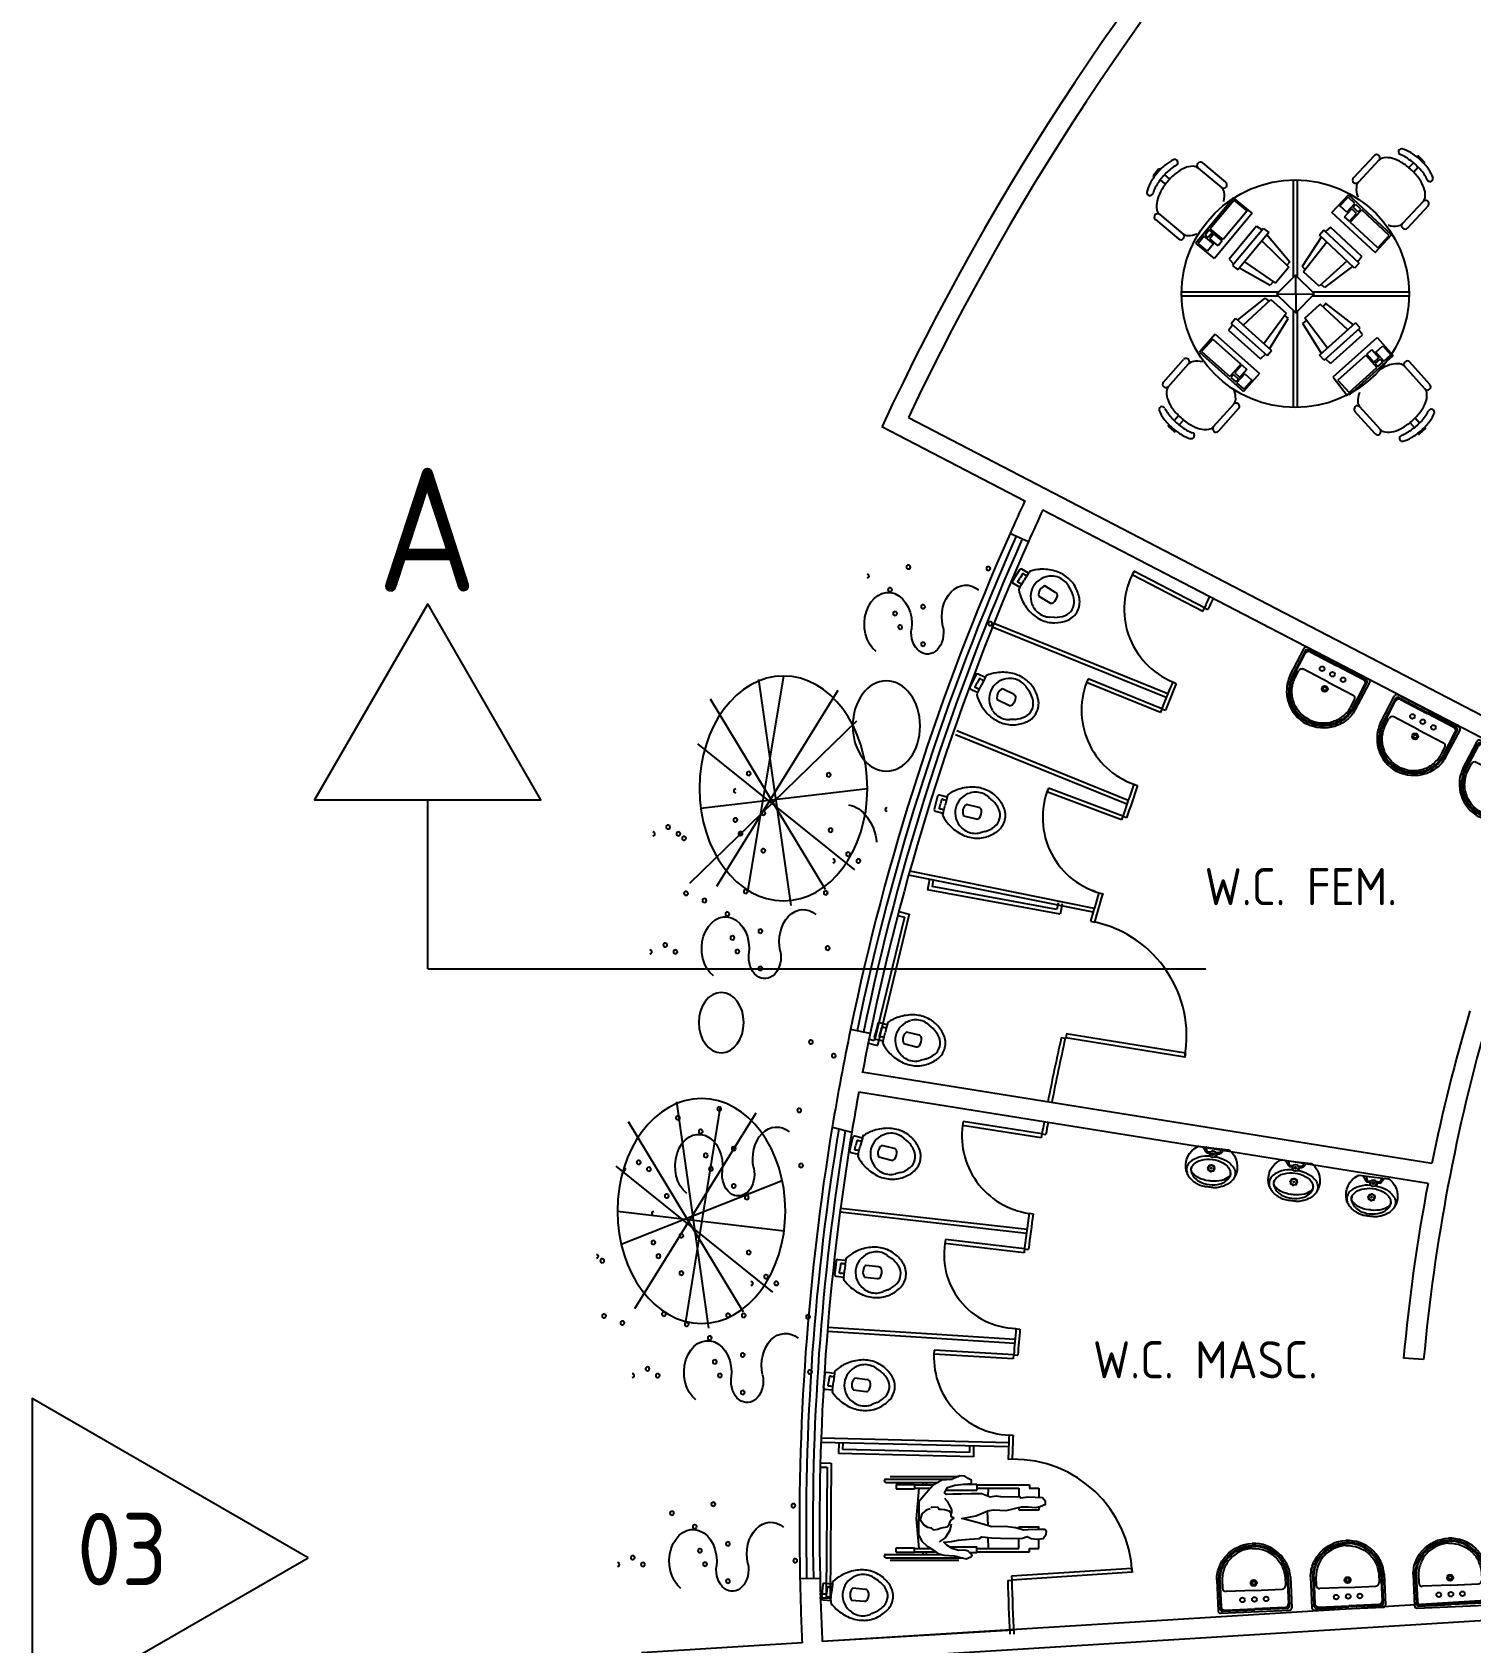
# Model space of a CAD drawing. Extents: x 115 to 1469, y 94 to 338.
# Drawn here: x 248.62 to 259.35, y 308.24 to 320.26 of the extents above; entities that cross this region are included whole.
import ezdxf

# ---------------------------------------------------------------- set-up
doc = ezdxf.new("R2010")
doc.units = 0
doc.layers.get('0').update_dxf_attribs({"linetype": 'CONTINUOUS'})
for name, color, linetype in [('1', 7, 'CONTINUOUS'), ('ESQUAD', 3, 'CONTINUOUS'), ('L_DECA', 7, 'CONTINUOUS'), ('PAREDE', 6, 'CONTINUOUS'), ('TRACO01', 7, 'CONTINUOUS'), ('TRACO02', 4, 'CONTINUOUS')]:
    doc.layers.add(name, color=color, linetype=linetype)
doc.styles.get("Standard").update_dxf_attribs({"font": 'ISOCP'})

# ---------------------------------------------------------------- blocks, each defined once
blk = doc.blocks.new('MIC-P')
for points in [[(0.001, 0.294), (0.003, 0.294, -0.008051), (0.036, 0.294, -0.08407), (0.079, 0.285, -0.022672), (0.107, 0.273, -0.027927), (0.133, 0.258, -0.144523), (0.184, 0.193, -0.34805), (0.121, 0.003, -0.162816), (0.113, 0), (0.001, 0), (-0.11, 0, -0.162816), (-0.119, 0.003, -0.34805), (-0.182, 0.193, -0.144523), (-0.131, 0.258, -0.027927), (-0.105, 0.273, -0.022672), (-0.077, 0.285, -0.08407), (-0.033, 0.294, -0.008051), (-0.001, 0.294)], [(0.001, 0.247), (0.009, 0.247, -0.102017), (0.091, 0.232, -0.100634), (0.138, 0.2, -0.31043), (0.146, 0.159, -0.029837), (0.144, 0.153, -0.193887), (0.081, 0.101, -0.096635), (0.001, 0.086, -0.096635), (-0.079, 0.101, -0.193887), (-0.141, 0.153, -0.029837), (-0.143, 0.159, -0.31043), (-0.136, 0.2, -0.100634), (-0.089, 0.232, -0.102017), (-0.007, 0.247)]]:
    blk.add_lwpolyline(points, format="xyb", close=True)
for points in [[(0.147, 0.162), (0.148, 0.165, 0.189039), (0.146, 0.197, 0.189014), (0.081, 0.26, 0.116802), (0.001, 0.275, 0.116802), (-0.078, 0.26, 0.189014), (-0.144, 0.197, 0.189039), (-0.146, 0.165), (-0.144, 0.162)], [(-0.015, 0.064, -0.100603), (-0.099, 0.082, -0.114611), (-0.16, 0.123, -0.309836), (-0.174, 0.21, -0.309836)], [(0.017, 0.064, 0.100603), (0.101, 0.082, 0.114611), (0.162, 0.123, 0.309836), (0.176, 0.21, 0.309836)], [(-0.079, 0.002), (-0.056, 0.034, -0.1805), (-0.044, 0.041), (-0.031, 0.043, 0.35029), (-0.025, 0.049, -0.252034), (-0.018, 0.063)], [(-0.052, 0, -0.473116), (-0.055, 0.005), (-0.05, 0.025, -0.362542), (-0.042, 0.032), (-0.027, 0.033, 0.564769), (-0.022, 0.039)], [(0.082, 0.002), (0.058, 0.034, 0.1805), (0.047, 0.041), (0.033, 0.043, -0.35029), (0.027, 0.049, 0.252034), (0.021, 0.063)], [(0.054, 0, 0.473116), (0.057, 0.005), (0.053, 0.025, 0.362542), (0.044, 0.032), (0.03, 0.033, -0.564769), (0.024, 0.039)]]:
    blk.add_lwpolyline(points, format="xyb")
for centre, radius in [((-0.022, 0.153), 0.0035), ((0.001, 0.152), 0.024), ((-0.015, 0.169), 0.0035), ((-0.016, 0.136), 0.0035), ((0.001, 0.129), 0.0035), ((0.002, 0.176), 0.0035), ((0.001, 0.152), 0.0035), ((0.017, 0.135), 0.0035), ((0.018, 0.168), 0.0035), ((0.025, 0.152), 0.0035), ((0.001, 0.046), 0.024), ((0.001, 0.046), 0.0075)]:
    blk.add_circle(centre, radius)
blk = doc.blocks.new('BEL01')
at = {"layer": 'L_DECA'}
for p, q in [((25.7, 0), (-25.7, 0)), ((-27.5, -25), (-27.5, -1.8)), ((27.5, -25), (27.5, -1.8))]:
    blk.add_line(p, q, dxfattribs=at)
at = {"layer": 'L_DECA', "color": 1}
for p, q in [((-25.9, -25), (-25.9, -3.2)), ((-25.1, -25), (-25.1, -4.8)), ((-24.2, -1.4), (0, -1.4)), ((-22.5, -2.2), (0, -2.2)), ((24.2, -1.4), (0, -1.4)), ((22.5, -2.2), (0, -2.2)), ((25.1, -25), (25.1, -4.8)), ((25.9, -25), (25.9, -3.2)), ((-23.5, -25), (-23.5, -18.6)), ((0, -16), (-20.9, -16)), ((0, -16), (20.9, -16)), ((23.5, -25), (23.5, -18.6))]:
    blk.add_line(p, q, dxfattribs=at)
at = {"layer": 'L_DECA', "color": 7}
for points in [[(-27.5, -25), (-27.4, -26.4), (-27.2, -27.7), (-26.9, -29.1), (-26.7, -30.4), (-26.3, -31.7), (-25.9, -33), (-25.4, -34.2), (-24.8, -35.4), (-24.2, -36.6), (-23.6, -37.7), (-22.8, -38.9), (-22, -40), (-21.2, -41), (-20.4, -42), (-19.5, -42.9), (-19.5, -42.9), (-17.6, -44.7), (-15.4, -46.3), (-13.1, -47.7), (-10.7, -48.8), (-8.2, -49.8), (-5.5, -50.4), (-2.8, -50.9), (0, -51)], [(27.5, -25), (27.4, -26.4), (27.2, -27.7), (26.9, -29.1), (26.7, -30.4), (26.3, -31.7), (25.9, -33), (25.4, -34.2), (24.8, -35.4), (24.2, -36.6), (23.6, -37.7), (22.8, -38.9), (22, -40), (21.2, -41), (20.4, -42), (19.5, -42.9), (19.5, -42.9), (17.6, -44.7), (15.4, -46.3), (13.1, -47.7), (10.7, -48.8), (8.2, -49.8), (5.5, -50.4), (2.8, -50.9), (0, -51)]]:
    blk.add_lwpolyline(points, dxfattribs=at)
at = {"layer": 'L_DECA', "color": 1}
for points in [[(-25.9, -25), (-25.8, -26.3), (-25.6, -27.6), (-25.4, -28.8), (-25.1, -30.1), (-24.8, -31.3), (-24.3, -32.5), (-23.9, -33.7), (-23.4, -34.9), (-22.8, -35.9), (-22.2, -37), (-21.5, -38.1), (-20.8, -39.1), (-20, -40.1), (-19.2, -41.1), (-18.4, -41.9), (-18.4, -41.9), (-16.5, -43.7), (-14.6, -45.1), (-12.4, -46.5), (-10.2, -47.5), (-7.7, -48.4), (-5.3, -49.1), (-2.7, -49.4), (0, -49.6)], [(-25.1, -25), (-24.9, -26.3), (-24.8, -27.5), (-24.6, -28.7), (-24.3, -30), (-24, -31.1), (-23.6, -32.3), (-23.1, -33.4), (-22.6, -34.6), (-22.1, -35.7), (-21.5, -36.7), (-20.8, -37.7), (-20.2, -38.7), (-19.4, -39.6), (-18.7, -40.6), (-17.8, -41.4), (-17.8, -41.4), (-16, -43), (-14, -44.5), (-12, -45.7), (-9.8, -46.8), (-7.5, -47.6), (-5, -48.3), (-2.6, -48.6), (0, -48.8)], [(0, -47.3), (0, -47.3), (-2.4, -47.1), (-4.8, -46.7), (-7, -46.2), (-9.1, -45.5), (-11.2, -44.4), (-13.2, -43.2), (-15, -41.9), (-16.6, -40.3), (-16.6, -40.3), (-17.4, -39.5), (-18.2, -38.7), (-18.9, -37.8), (-19.5, -36.9), (-20.1, -35.9), (-20.7, -34.9), (-21.2, -33.9), (-21.7, -32.9), (-22, -31.8), (-22.4, -30.8), (-22.8, -29.7), (-23, -28.5), (-23.2, -27.4), (-23.3, -26.3), (-23.4, -25.4), (-23.5, -25)], [(25.9, -25), (25.8, -26.3), (25.6, -27.6), (25.4, -28.8), (25.1, -30.1), (24.8, -31.3), (24.3, -32.5), (23.9, -33.7), (23.4, -34.9), (22.8, -35.9), (22.2, -37), (21.5, -38.1), (20.8, -39.1), (20, -40.1), (19.2, -41.1), (18.4, -41.9), (18.4, -41.9), (16.5, -43.7), (14.6, -45.1), (12.4, -46.5), (10.2, -47.5), (7.7, -48.4), (5.3, -49.1), (2.7, -49.4), (0, -49.6)], [(25.1, -25), (24.9, -26.3), (24.8, -27.5), (24.6, -28.7), (24.3, -30), (24, -31.1), (23.6, -32.3), (23.1, -33.4), (22.6, -34.6), (22.1, -35.7), (21.5, -36.7), (20.8, -37.7), (20.2, -38.7), (19.4, -39.6), (18.7, -40.6), (17.8, -41.4), (17.8, -41.4), (16, -43), (14, -44.5), (12, -45.7), (9.8, -46.8), (7.5, -47.6), (5, -48.3), (2.6, -48.6), (0, -48.8)], [(0, -47.3), (0, -47.3), (2.4, -47.1), (4.8, -46.7), (7, -46.2), (9.1, -45.5), (11.2, -44.4), (13.2, -43.2), (15, -41.9), (16.6, -40.3), (16.6, -40.3), (17.4, -39.5), (18.2, -38.7), (18.9, -37.8), (19.5, -36.9), (20.1, -35.9), (20.7, -34.9), (21.2, -33.9), (21.7, -32.9), (22, -31.8), (22.4, -30.8), (22.8, -29.7), (23, -28.5), (23.2, -27.4), (23.3, -26.3), (23.4, -25.4), (23.5, -25)]]:
    blk.add_lwpolyline(points, dxfattribs=at)
for centre, radius in [((-8.7, -9.2), 1.75), ((0, -9.2), 1.75), ((9, -9.2), 1.75), ((0, -21.5), 2.25), ((0, -21.5), 1.32)]:
    blk.add_circle(centre, radius, dxfattribs=at)
at = {"layer": 'L_DECA'}
for centre, start, end in [((-25.7, -1.8), 90, 180), ((25.7, -1.8), 0, 90)]:
    blk.add_arc(centre, 1.8, start, end, dxfattribs=at)
at = {"layer": 'L_DECA', "color": 1}
for centre, radius, start, end in [((-24.2, -3.2), 1.73, 90, 180), ((-22.5, -4.8), 2.59, 90, 180), ((22.5, -4.8), 2.59, 0, 90), ((24.2, -3.2), 1.73, 0, 90), ((-20.9, -18.6), 2.59, 90, 180), ((20.9, -18.6), 2.59, 0, 90)]:
    blk.add_arc(centre, radius, start, end, dxfattribs=at)
blk = doc.blocks.new('BACIA')
for p, q in [((-0.062, -0.092), (-0.062, -0.15)), ((0, -0.08), (-0.052, -0.08)), ((0.052, -0.08), (0, -0.08)), ((0.032, -0.115), (0, -0.115)), ((0.062, -0.15), (0.062, -0.092)), ((-0.069, -0.15), (-0.074, -0.15)), ((-0.062, -0.15), (-0.069, -0.15)), ((0.036, -0.142), (0.036, -0.131)), ((0.069, -0.15), (0.062, -0.15)), ((0.074, -0.15), (0.069, -0.15)), ((-0.044, -0.304), (-0.044, -0.4)), ((0.044, -0.4), (0.044, -0.304)), ((-0.118, -0.489), (-0.136, -0.454)), ((0.118, -0.489), (0.136, -0.454))]:
    blk.add_line(p, q)
blk.add_lwpolyline([(-0.044, -0.15, 0.380199), (-0.036, -0.142), (-0.036, -0.131, 0.087349), (-0.037, -0.127, -0.172037), (-0.037, -0.118, -0.102747), (-0.036, -0.116, -0.167994), (-0.032, -0.115), (0, -0.115)], format="xyb")
for points in [[(-0.062, -0.15), (0, -0.15)], [(0.062, -0.15), (0, -0.15)]]:
    blk.add_lwpolyline(points)
for centre, radius, start, end in [((-0.051, -0.092), 0.0118, 93.6802, 181.2989), ((0.032, -0.122), 0.00666, 53.8977, 92.0428), ((0.032, -0.121), 0.00592, 22.5984, 46.064), ((0.025, -0.123), 0.0131, 340.3418, 19.3875), ((0.051, -0.092), 0.0118, 358.7011, 86.3198), ((0.145, -0.398), 0.335, 145.8476, 164.7475), ((0.001, -0.386), 0.154, 90.2488, 150.3441), ((0.132, -0.391), 0.32, 131.9479, 145.5381), ((-0.075, -0.16), 0.0102, 88.3086, 135.2439), ((-0.001, -0.386), 0.154, 29.6559, 89.7512), ((0.048, -0.132), 0.0119, 155.9796, 175.9479), ((0.044, -0.142), 0.00832, 182.0149, 265.282), ((0.075, -0.16), 0.0102, 44.7561, 91.6914), ((-0.132, -0.391), 0.32, 34.4619, 48.0521), ((-0.145, -0.398), 0.335, 15.2525, 34.1524), ((0.055, -0.38), 0.243, 163.2378, 187.0453), ((-0.008, -0.384), 0.146, 149.7019, 190.4456), ((0, -0.356), 0.0683, 49.3118, 130.6882), ((0.008, -0.384), 0.146, 349.5544, 30.2981), ((-0.055, -0.38), 0.243, 352.9547, 16.7622), ((0.06, -0.382), 0.248, 186.483, 211.073), ((0.003, -0.383), 0.157, 190.028, 206.9274), ((-0.02, -0.4), 0.0241, 179.1095, 246.4896), ((0, -0.343), 0.0846, 249.2223, 290.7777), ((0.02, -0.4), 0.0241, 293.5104, 0.8905), ((-0.003, -0.383), 0.157, 333.0726, 349.972), ((-0.06, -0.382), 0.248, 328.927, 353.517), ((0.076, -0.369), 0.268, 211.6809, 231.8397), ((0.076, -0.369), 0.228, 211.6809, 231.8397), ((0, -0.461), 0.149, 233.0019, 270.1282), ((0, -0.461), 0.109, 233.0019, 270.1282), ((0, -0.461), 0.109, 269.8718, 306.9981), ((0, -0.461), 0.149, 269.8718, 306.9981), ((-0.076, -0.369), 0.228, 308.1603, 328.3191), ((-0.076, -0.369), 0.268, 308.1603, 328.3191)]:
    blk.add_arc(centre, radius, start, end)
blk = doc.blocks.new('BIPMAN11')
for p, q in [((-0.234, 0.295), (0.263, 0.295)), ((-0.234, 0.27), (0.157, 0.27)), ((-0.203, 0.314), (0.31, 0.314)), ((-0.158, 0.254), (-0.158, 0.223)), ((-0.158, 0.254), (-0.021, 0.254)), ((-0.021, 0.254), (-0.021, 0.223)), ((-0.021, 0.251), (0.122, 0.251)), ((0.041, 0.27), (0.041, 0.251)), ((0.066, 0.27), (0.066, 0.251)), ((0.342, 0.257), (0.444, 0.257)), ((0.444, 0.257), (0.444, 0.213)), ((0.444, 0.251), (0.837, 0.251)), ((0.837, 0.251), (0.837, 0.226)), ((-0.158, 0.223), (-0.021, 0.223)), ((-0.021, 0.226), (0.098, 0.226)), ((0.012, 0.226), (-0.008, -0.001)), ((0.089, 0.226), (0.087, 0.214)), ((0.215, 0.213), (0.444, 0.213)), ((0.444, 0.226), (0.757, 0.226)), ((0.53, 0.226), (0.527, 0.166)), ((0.759, 0.226), (0.759, 0.162)), ((0.835, 0.226), (0.907, 0.226)), ((0.907, 0.226), (0.907, 0.157)), ((0.523, 0.056), (0.523, 0.055)), ((0.523, 0.055), (0.526, -0.052)), ((0.759, 0.084), (0.759, 0.066)), ((0.759, 0.066), (0.909, 0.066)), ((0.907, 0.089), (0.907, 0.066)), ((-0.008, -0.001), (0.012, -0.222)), ((0.759, -0.062), (0.909, -0.062)), ((0.759, -0.076), (0.759, -0.062)), ((0.907, -0.081), (0.907, -0.062)), ((-0.158, -0.219), (-0.021, -0.219)), ((-0.158, -0.25), (-0.158, -0.219)), ((-0.021, -0.25), (-0.021, -0.219)), ((-0.021, -0.222), (0.1, -0.222)), ((0.088, -0.214), (0.089, -0.222)), ((0.238, -0.21), (0.444, -0.21)), ((0.444, -0.254), (0.444, -0.21)), ((0.444, -0.222), (0.757, -0.222)), ((0.528, -0.141), (0.53, -0.222)), ((0.759, -0.222), (0.759, -0.146)), ((0.835, -0.222), (0.907, -0.222)), ((0.837, -0.247), (0.837, -0.222)), ((0.907, -0.222), (0.907, -0.152)), ((-0.234, -0.267), (0.178, -0.267)), ((-0.234, -0.292), (0.341, -0.292)), ((-0.203, -0.311), (0.31, -0.311)), ((-0.158, -0.25), (-0.021, -0.25)), ((-0.021, -0.247), (0.135, -0.247)), ((0.041, -0.247), (0.041, -0.267)), ((0.066, -0.247), (0.066, -0.267)), ((0.143, -0.254), (0.143, -0.253)), ((0.143, -0.254), (0.143, -0.254)), ((0.391, -0.254), (0.444, -0.254)), ((0.444, -0.247), (0.837, -0.247))]:
    blk.add_line(p, q)
blk.add_lwpolyline([(0.012, 0.125), (0.009, -0.12), (0.035, -0.168), (0.074, -0.205), (0.128, -0.241), (0.153, -0.261), (0.201, -0.272), (0.277, -0.278), (0.325, -0.289), (0.365, -0.301), (0.401, -0.286), (0.41, -0.272), (0.381, -0.244), (0.356, -0.236), (0.308, -0.238), (0.26, -0.224), (0.221, -0.199), (0.198, -0.176), (0.255, -0.171), (0.305, -0.162), (0.387, -0.154), (0.463, -0.148), (0.483, -0.137), (0.553, -0.143), (0.621, -0.145), (0.714, -0.148), (0.785, -0.145), (0.821, -0.134), (0.849, -0.148), (0.895, -0.154), (0.94, -0.148), (0.962, -0.117), (0.965, -0.095), (0.951, -0.081), (0.895, -0.081), (0.827, -0.083), (0.796, -0.086), (0.734, -0.069), (0.655, -0.058), (0.556, -0.061), (0.506, -0.047), (0.446, -0.03), (0.334, 0.001), (0.438, 0.021), (0.528, 0.058), (0.57, 0.066), (0.663, 0.06), (0.779, 0.089), (0.827, 0.089), (0.883, 0.083), (0.917, 0.091), (0.957, 0.108), (0.957, 0.128), (0.934, 0.156), (0.824, 0.159), (0.773, 0.153), (0.768, 0.162), (0.7, 0.159), (0.624, 0.162), (0.59, 0.168), (0.545, 0.159), (0.483, 0.184), (0.404, 0.184), (0.328, 0.182), (0.266, 0.182), (0.218, 0.179), (0.204, 0.193), (0.226, 0.232), (0.28, 0.249), (0.348, 0.258), (0.404, 0.263), (0.404, 0.286), (0.381, 0.3), (0.356, 0.317), (0.317, 0.32), (0.255, 0.292), (0.184, 0.286), (0.119, 0.249), (0.049, 0.17), (0.035, 0.153)], close=True)
for points in [[(0.204, 0.153), (0.224, 0.131), (0.238, 0.1), (0.255, 0.069), (0.255, 0.038)], [(0.097, 0.072), (0.066, 0.063), (0.035, 0.035), (0.021, -0.007), (0.049, -0.047), (0.077, -0.064), (0.102, -0.069), (0.119, -0.083), (0.153, -0.078), (0.17, -0.072), (0.193, -0.067), (0.224, -0.061), (0.238, -0.044), (0.249, -0.016), (0.255, -0.007), (0.274, 0.004), (0.252, 0.015), (0.252, 0.038), (0.238, 0.055), (0.204, 0.066), (0.176, 0.069), (0.164, 0.069), (0.153, 0.083), (0.108, 0.086), (0.105, 0.077)], [(0.252, -0.041), (0.243, -0.089), (0.209, -0.143), (0.164, -0.174)]]:
    blk.add_lwpolyline(points)
for centre in [(-0.234, 0.283), (-0.234, -0.28)]:
    blk.add_arc(centre, 0.0125, 90, 270)

msp = doc.modelspace()

# ---------------------------------------------------------------- linework, layer by layer
at = {"color": 5}
for p, q in [((258.024, 319.158), (258.024, 318.433)), ((258.054, 319.158), (258.054, 318.438)), ((258.041, 318.45), (257.9, 318.308)), ((258.041, 318.45), (258.043, 318.167)), ((258.183, 318.31), (258.041, 318.45)), ((257.19, 318.325), (257.917, 318.325)), ((257.19, 318.295), (257.914, 318.295)), ((257.9, 318.308), (258.183, 318.31)), ((257.9, 318.308), (258.043, 318.167)), ((258.043, 318.167), (258.183, 318.31)), ((258.168, 318.325), (258.888, 318.325)), ((258.168, 318.295), (258.888, 318.295)), ((258.024, 318.186), (258.024, 317.461)), ((258.054, 318.179), (258.054, 317.461))]:
    msp.add_line(p, q, dxfattribs=at)
at = {"color": 3}
for p, q in [((256.836, 316.239), (256.822, 316.212)), ((254.221, 315.457), (253.953, 313.85)), ((254.626, 315.35), (253.722, 313.888)), ((254.035, 315.433), (254.275, 313.746)), ((256.494, 315.437), (256.483, 315.41)), ((253.675, 315.287), (254.533, 313.867)), ((257.044, 315.214), (257.033, 315.186)), ((254.766, 315.12), (253.519, 313.909)), ((253.581, 314.953), (254.751, 314.013)), ((253.604, 314.471), (254.847, 314.619)), ((256.198, 314.621), (256.187, 314.593)), ((256.754, 314.413), (256.743, 314.385)), ((256.332, 312.788), (256.327, 312.758)), ((257.22, 312.642), (257.215, 312.612)), ((253.424, 312.28), (253.663, 310.593)), ((253.748, 312.243), (253.487, 310.624)), ((253.063, 312.134), (253.921, 310.714)), ((254.014, 312.197), (253.11, 310.735)), ((255.562, 312.133), (255.557, 312.104)), ((256.149, 312.041), (256.144, 312.012)), ((252.97, 311.8), (254.139, 310.86)), ((254.212, 311.691), (253.011, 311.217)), ((252.983, 311.466), (254.226, 311.318)), ((255.43, 311.254), (255.426, 311.224)), ((256.019, 311.185), (256.016, 311.155)), ((255.345, 310.427), (255.343, 310.397)), ((255.938, 310.393), (255.936, 310.363)), ((255.923, 308.742), (255.924, 308.712)), ((256.821, 308.799), (256.823, 308.769))]:
    msp.add_line(p, q, dxfattribs=at)
for p, q in [((255.31, 313.941), (255.295, 313.863)), ((255.339, 313.936), (255.33, 313.887)), ((256.261, 313.715), (255.33, 313.887)), ((256.286, 313.681), (255.295, 313.863)), ((255.123, 313.659), (254.901, 312.738)), ((255.159, 313.681), (254.923, 312.702)), ((255.074, 313.67), (255.123, 313.659)), ((255.081, 313.7), (255.159, 313.681)), ((256.27, 313.765), (256.261, 313.715)), ((256.3, 313.759), (256.286, 313.681)), ((254.846, 312.721), (254.923, 312.702)), ((254.853, 312.75), (254.901, 312.738)), ((254.633, 309.737), (254.632, 309.657)), ((254.663, 309.736), (254.662, 309.687)), ((255.609, 309.664), (254.662, 309.687)), ((255.61, 309.714), (255.609, 309.664)), ((255.64, 309.713), (255.638, 309.633)), ((254.496, 309.586), (254.576, 309.585)), ((254.576, 309.585), (254.57, 308.579)), ((255.638, 309.633), (254.632, 309.657)), ((254.496, 309.556), (254.546, 309.555)), ((254.546, 309.555), (254.54, 308.609)), ((254.491, 308.579), (254.57, 308.579))]:
    msp.add_line(p, q)
at = {"color": 5}
msp.add_circle((258.039, 318.31), 0.849, dxfattribs=at)
at = {"color": 2}
for centre, radius, start, end in [((257.349, 315.956), 0.586, 151.161, 247.485), ((257.031, 315.203), 0.586, 156.3881, 250.4704), ((256.741, 314.402), 0.586, 157.9876, 256.6259), ((256.355, 312.769), 0.874, 349.7071, 77.621), ((256.136, 312.027), 0.584, 169.4835, 261.9533), ((255.97, 311.14), 0.551, 168.027, 268.48), ((255.927, 310.377), 0.584, 175.1335, 267.7484), ((255.938, 308.728), 0.886, 2.633, 90.6717)]:
    msp.add_arc(centre, radius, start, end, dxfattribs=at)
at = {"linetype": 'Continuous', "extrusion": (0, 0, -1)}
for centre, start_param, end_param in [((254.845, 316.204), 0, 3.141593), ((255.154, 316.271), 3.141593, 6.283185), ((255.154, 316.271), 0, 3.141593), ((255.75, 316.26), 3.141593, 6.283185), ((255.75, 316.26), 0, 3.141593), ((255.016, 316.102), 3.141593, 6.283185), ((255.016, 316.102), 0, 3.141593), ((255.054, 315.924), 3.141593, 6.283185), ((255.054, 315.924), 0, 3.141593), ((255.263, 315.975), 3.141593, 6.283185), ((255.263, 315.975), 0, 3.141593), ((255.092, 315.823), 3.141593, 6.283185), ((255.092, 315.823), 0, 3.141593), ((255.764, 315.849), 3.141593, 6.283185), ((255.764, 315.849), 0, 3.141593), ((255.263, 315.695), 3.141593, 6.283185), ((255.263, 315.695), 0, 3.141593), ((253.962, 314.731), 3.141593, 6.283185), ((253.962, 314.731), 0, 3.141593), ((254.559, 314.72), 3.141593, 6.283185), ((254.559, 314.72), 0, 3.141593), ((253.865, 314.601), 3.141593, 6.283185), ((253.863, 314.384), 3.141593, 6.283185), ((253.863, 314.384), 0, 3.141593), ((254.071, 314.435), 3.141593, 6.283185), ((254.071, 314.435), 0, 3.141593), ((254.996, 314.462), 3.141593, 6.283185), ((253.247, 314.28), 0, 3.141593), ((253.361, 314.331), 3.141593, 6.283185), ((253.361, 314.331), 0, 3.141593), ((253.437, 314.28), 3.141593, 6.283185), ((253.437, 314.28), 0, 3.141593), ((253.48, 314.247), 3.141593, 6.283185), ((253.48, 314.247), 0, 3.141593), ((253.901, 314.282), 3.141593, 6.283185), ((253.901, 314.282), 0, 3.141593), ((254.573, 314.308), 3.141593, 6.283185), ((254.573, 314.308), 0, 3.141593), ((254.071, 314.155), 3.141593, 6.283185), ((254.071, 314.155), 0, 3.141593), ((254.704, 314.129), 3.141593, 6.283185), ((254.704, 314.129), 0, 3.141593), ((254.59, 314.078), 0, 3.141593), ((254.78, 314.078), 3.141593, 6.283185), ((254.78, 314.078), 0, 3.141593), ((253.494, 313.836), 3.141593, 6.283185), ((253.494, 313.836), 0, 3.141593), ((253.632, 313.783), 3.141593, 6.283185), ((253.632, 313.783), 0, 3.141593), ((253.94, 313.85), 3.141593, 6.283185), ((253.94, 313.85), 0, 3.141593), ((254.537, 313.84), 3.141593, 6.283185), ((254.537, 313.84), 0, 3.141593), ((253.803, 313.682), 3.141593, 6.283185), ((253.803, 313.682), 0, 3.141593), ((254.049, 313.554), 3.141593, 6.283185), ((254.049, 313.554), 0, 3.141593), ((253.225, 313.4), 0, 3.141593), ((253.339, 313.451), 3.141593, 6.283185), ((253.339, 313.451), 0, 3.141593), ((253.415, 313.4), 3.141593, 6.283185), ((253.415, 313.4), 0, 3.141593), ((253.841, 313.504), 3.141593, 6.283185), ((253.841, 313.504), 0, 3.141593), ((253.878, 313.402), 3.141593, 6.283185), ((253.878, 313.402), 0, 3.141593), ((254.551, 313.428), 3.141593, 6.283185), ((254.551, 313.428), 0, 3.141593), ((254.049, 313.275), 3.141593, 6.283185), ((254.049, 313.275), 0, 3.141593), ((254.426, 312.727), 3.141593, 6.283185), ((254.426, 312.727), 0, 3.141593), ((254.597, 312.625), 3.141593, 6.283185), ((254.597, 312.625), 0, 3.141593), ((253.742, 312.228), 3.141593, 6.283185), ((253.742, 312.228), 0, 3.141593), ((254.339, 312.217), 3.141593, 6.283185), ((254.339, 312.217), 0, 3.141593), ((253.434, 312.161), 3.141593, 6.283185), ((253.434, 312.161), 0, 3.141593), ((253.604, 312.06), 3.141593, 6.283185), ((253.604, 312.06), 0, 3.141593), ((253.141, 311.829), 3.141593, 6.283185), ((253.141, 311.829), 0, 3.141593), ((253.642, 311.881), 3.141593, 6.283185), ((253.642, 311.881), 0, 3.141593), ((253.851, 311.932), 3.141593, 6.283185), ((253.851, 311.932), 0, 3.141593), ((253.027, 311.778), 0, 3.141593), ((253.217, 311.778), 3.141593, 6.283185), ((253.217, 311.778), 0, 3.141593), ((253.68, 311.78), 3.141593, 6.283185), ((253.68, 311.78), 0, 3.141593), ((254.353, 311.806), 3.141593, 6.283185), ((254.353, 311.806), 0, 3.141593), ((253.851, 311.653), 3.141593, 6.283185), ((253.851, 311.653), 0, 3.141593), ((253.351, 311.578), 3.141593, 6.283185), ((253.351, 311.578), 0, 3.141593), ((253.948, 311.567), 3.141593, 6.283185), ((253.948, 311.567), 0, 3.141593), ((253.253, 311.448), 3.141593, 6.283185), ((253.251, 311.231), 3.141593, 6.283185), ((253.251, 311.231), 0, 3.141593), ((253.46, 311.282), 3.141593, 6.283185), ((253.46, 311.282), 0, 3.141593), ((252.826, 311.128), 0, 3.141593), ((253.289, 311.129), 3.141593, 6.283185), ((253.289, 311.129), 0, 3.141593), ((253.962, 311.156), 3.141593, 6.283185), ((253.962, 311.156), 0, 3.141593), ((252.869, 311.095), 3.141593, 6.283185), ((252.869, 311.095), 0, 3.141593), ((253.46, 311.002), 3.141593, 6.283185), ((253.46, 311.002), 0, 3.141593), ((253.978, 310.926), 0, 3.141593), ((254.092, 310.976), 3.141593, 6.283185), ((254.092, 310.976), 0, 3.141593), ((254.168, 310.926), 3.141593, 6.283185), ((254.168, 310.926), 0, 3.141593), ((252.883, 310.683), 3.141593, 6.283185), ((252.883, 310.683), 0, 3.141593), ((253.02, 310.631), 3.141593, 6.283185), ((253.02, 310.631), 0, 3.141593), ((253.329, 310.697), 3.141593, 6.283185), ((253.329, 310.697), 0, 3.141593), ((253.808, 310.688), 3.141593, 6.283185), ((253.808, 310.688), 0, 3.141593), ((253.925, 310.687), 3.141593, 6.283185), ((253.925, 310.687), 0, 3.141593), ((254.405, 310.677), 3.141593, 6.283185), ((254.405, 310.677), 0, 3.141593), ((253.5, 310.621), 3.141593, 6.283185), ((253.5, 310.621), 0, 3.141593), ((253.671, 310.519), 3.141593, 6.283185), ((253.671, 310.519), 0, 3.141593), ((253.917, 310.392), 3.141593, 6.283185), ((253.917, 310.392), 0, 3.141593), ((253.207, 310.288), 3.141593, 6.283185), ((253.207, 310.288), 0, 3.141593), ((253.709, 310.341), 3.141593, 6.283185), ((253.709, 310.341), 0, 3.141593), ((254.419, 310.265), 3.141593, 6.283185), ((254.419, 310.265), 0, 3.141593), ((253.093, 310.238), 0, 3.141593), ((253.283, 310.238), 3.141593, 6.283185), ((253.283, 310.238), 0, 3.141593), ((253.747, 310.239), 3.141593, 6.283185), ((253.747, 310.239), 0, 3.141593), ((253.917, 310.112), 3.141593, 6.283185), ((253.917, 310.112), 0, 3.141593), ((253.389, 309.212), 3.141593, 6.283185), ((253.389, 309.212), 0, 3.141593), ((253.698, 309.279), 3.141593, 6.283185), ((253.698, 309.279), 0, 3.141593), ((254.295, 309.268), 3.141593, 6.283185), ((254.295, 309.268), 0, 3.141593), ((253.56, 309.111), 3.141593, 6.283185), ((253.56, 309.111), 0, 3.141593), ((253.807, 308.983), 3.141593, 6.283185), ((253.807, 308.983), 0, 3.141593), ((252.983, 308.829), 0, 3.141593), ((253.097, 308.88), 3.141593, 6.283185), ((253.097, 308.88), 0, 3.141593), ((253.173, 308.829), 3.141593, 6.283185), ((253.173, 308.829), 0, 3.141593), ((253.598, 308.932), 3.141593, 6.283185), ((253.598, 308.932), 0, 3.141593), ((253.636, 308.831), 3.141593, 6.283185), ((253.636, 308.831), 0, 3.141593), ((254.309, 308.857), 3.141593, 6.283185), ((254.309, 308.857), 0, 3.141593), ((253.807, 308.704), 3.141593, 6.283185), ((253.807, 308.704), 0, 3.141593)]:
    msp.add_ellipse(centre, major_axis=(0, 0.0169), ratio=0.746585, start_param=start_param, end_param=end_param, dxfattribs=at)
at = {"color": 3, "extrusion": (0, 0, -1)}
for centre, major_axis, start_param, end_param in [((255.002, 315.845), (0, 0.237), 3.673682, 8.013662), ((255.581, 315.897), (0, 0.239), 4.419963, 6.839753), ((255.295, 315.782), (0, 0.161), 1.27837, 4.872069), ((254.672, 314.171), (0, 0.33), 0.139319, 1.428153), ((253.788, 313.424), (0, 0.237), 3.673682, 8.013662), ((254.368, 313.476), (0, 0.239), 4.419963, 6.839753), ((254.082, 313.361), (0, 0.161), 1.27837, 4.872069), ((254.17, 311.854), (0, 0.239), 4.419963, 6.839753), ((253.59, 311.802), (0, 0.237), 3.673682, 8.013662), ((253.884, 311.739), (0, 0.161), 1.27837, 4.872069), ((253.656, 310.262), (0, 0.237), 3.673682, 8.013662), ((254.236, 310.314), (0, 0.239), 4.419963, 6.839753), ((253.95, 310.198), (0, 0.161), 1.27837, 4.872069), ((253.546, 308.853), (0, 0.237), 3.673682, 8.013662), ((254.126, 308.905), (0, 0.239), 4.419963, 6.839753), ((253.84, 308.79), (0, 0.161), 1.27837, 4.872069)]:
    msp.add_ellipse(centre, major_axis=major_axis, ratio=0.746585, start_param=start_param, end_param=end_param, dxfattribs=at)
for centre, major_axis in [((254.221, 314.619), (0, 0.839)), ((254.989, 315.085), (0, 0.337)), ((253.757, 312.872), (0, 0.225)), ((253.609, 311.466), (0, 0.839))]:
    msp.add_ellipse(centre, major_axis=major_axis, ratio=0.746585, dxfattribs=at)
at = {"layer": '1', "color": 21}
msp.add_lwpolyline([(250.675, 308.878), (248.616, 310.066), (248.616, 307.689)], close=True, dxfattribs=at)
at = {"layer": 'ESQUAD', "color": 3}
for p, q in [((257.349, 315.939), (256.822, 316.212)), ((257.361, 315.967), (256.836, 316.239)), ((257.349, 315.939), (257.361, 315.967)), ((257.033, 315.186), (256.483, 315.41)), ((257.044, 315.214), (256.494, 315.437)), ((256.754, 314.413), (256.198, 314.621)), ((256.743, 314.385), (256.187, 314.593)), ((257.216, 312.614), (256.327, 312.758)), ((257.22, 312.643), (256.331, 312.788)), ((256.144, 312.012), (255.557, 312.104)), ((256.149, 312.041), (255.562, 312.133)), ((256.02, 311.185), (255.43, 311.254)), ((256.016, 311.155), (255.426, 311.224)), ((255.939, 310.393), (255.345, 310.427)), ((255.936, 310.363), (255.343, 310.397)), ((256.821, 308.8), (255.922, 308.742)), ((256.823, 308.771), (255.924, 308.712))]:
    msp.add_line(p, q, dxfattribs=at)
at = {"layer": 'PAREDE'}
for p, q in [((255.153, 317.387), (261.372, 314.157)), ((254.956, 317.32), (256.022, 316.766)), ((256.156, 316.697), (261.178, 314.089)), ((256.048, 316.46), (255.911, 316.521)), ((251.567, 313.273), (251.567, 314.534)), ((251.567, 313.273), (257.372, 313.273)), ((254.868, 312.79), (254.721, 312.821)), ((259.059, 311.82), (254.807, 312.502)), ((259.03, 311.672), (254.783, 312.354)), ((254.585, 312.091), (254.731, 312.054)), ((258.997, 310.357), (258.847, 310.368)), ((254.344, 308.723), (254.494, 308.726)), ((254.491, 308.609), (254.54, 308.609)), ((260.15, 308.604), (254.51, 308.254)), ((260.157, 308.455), (253.32, 308.03)), ((254.36, 308.244), (253.162, 308.17)), ((255.937, 308.339), (254.51, 308.254))]:
    msp.add_line(p, q, dxfattribs=at)
at = {"layer": 'PAREDE', "color": 1}
for p, q in [((257.361, 315.967), (257.388, 315.953)), ((257.077, 315.297), (255.774, 315.825)), ((257.088, 315.324), (255.786, 315.853)), ((256.992, 315.364), (256.991, 315.364)), ((257.125, 315.415), (257.152, 315.401)), ((257.044, 315.214), (257.072, 315.202)), ((256.783, 314.501), (255.504, 315.02)), ((256.793, 314.529), (255.515, 315.048)), ((256.835, 314.651), (256.863, 314.64)), ((256.781, 314.399), (256.753, 314.41)), ((256.531, 313.695), (255.155, 313.973)), ((256.54, 313.724), (255.163, 314.002)), ((256.514, 313.862), (256.544, 313.856)), ((256.512, 313.629), (256.543, 313.622)), ((256.323, 312.753), (256.293, 312.759)), ((256.149, 312.041), (256.179, 312.036)), ((256.038, 311.329), (254.646, 311.486)), ((256.034, 311.299), (254.643, 311.457)), ((256.054, 311.449), (256.084, 311.444)), ((256.02, 311.185), (256.049, 311.18)), ((255.946, 310.477), (254.549, 310.568)), ((255.948, 310.507), (254.551, 310.598)), ((255.927, 310.592), (255.985, 310.585)), ((255.939, 310.393), (255.969, 310.391)), ((255.901, 309.707), (254.501, 309.74)), ((255.902, 309.737), (254.502, 309.77)), ((255.934, 309.792), (255.904, 309.794)), ((255.927, 309.614), (255.897, 309.612)), ((255.894, 308.71), (255.924, 308.712))]:
    msp.add_line(p, q, dxfattribs=at)
at = {"layer": 'PAREDE'}
msp.add_lwpolyline([(251.567, 315.996), (250.722, 314.534), (252.411, 314.534)], close=True, dxfattribs=at)
for centre, radius, start, end in [((272.613, 309.108), 19.473, 120.5118, 155.0558), ((272.613, 309.108), 19.323, 120.5154, 154.6301), ((272.613, 309.108), 18.273, 155.22, 156.065), ((272.613, 309.108), 18.123, 155.2421, 156.065), ((272.135, 309.176), 13.341, 163.5274, 168.5706), ((272.613, 309.108), 18.273, 168.2762, 170.6036), ((272.613, 309.108), 13.673, 163.8057, 174.7562), ((272.613, 309.108), 18.123, 168.2762, 169.2075), ((272.613, 309.108), 18.123, 169.6819, 170.6424), ((272.135, 309.176), 13.341, 169.2152, 174.8734), ((272.613, 309.108), 18.273, 181.2057, 182.7075), ((272.613, 309.108), 18.123, 181.2057, 182.7005)]:
    msp.add_arc(centre, radius, start, end, dxfattribs=at)
at = {"layer": 'PAREDE', "color": 1}
for radius, start, end in [(18.273, 156.065, 168.2762), (18.123, 156.065, 168.2762), (16.723, 155.4671, 155.7846), (16.693, 155.4723, 155.7903), (16.723, 157.8416, 158.5844), (16.693, 157.851, 158.5857), (16.723, 160.6412, 161.5149), (16.693, 160.6462, 161.5186), (16.723, 163.56, 164.3154), (16.693, 163.5576, 164.3077), (16.693, 163.56, 164.3077), (16.723, 167.3882, 169.0669), (16.693, 167.3858, 169.0636), (18.273, 170.6036, 181.2057), (16.723, 169.581, 170.0001), (16.693, 169.5787, 169.8952), (16.693, 169.5787, 169.581), (18.123, 170.6424, 181.2057), (16.723, 171.9531, 172.9671), (16.693, 171.9547, 172.8676), (16.723, 174.9194, 175.5927), (16.693, 174.9229, 175.5907), (16.723, 177.6485, 178.2712), (16.693, 177.6502, 178.2613), (16.723, 181.3624, 182.7429), (16.693, 181.3582, 182.7417)]:
    msp.add_arc((272.613, 309.108), radius, start, end, dxfattribs=at)
at = {"layer": 'PAREDE', "color": 3}
for radius, start, end in [(18.223, 156.065, 168.2762), (18.173, 156.065, 168.2762), (18.223, 170.6165, 181.2057), (18.173, 170.6294, 181.2057)]:
    msp.add_arc((272.613, 309.108), radius, start, end, dxfattribs=at)
at = {"layer": 'TRACO01', "color": 0}
for p, q in [((257.584, 319.009), (257.405, 318.794)), ((257.68, 318.929), (257.584, 319.009)), ((258.371, 318.965), (258.433, 319.031)), ((258.423, 318.918), (258.371, 318.965)), ((258.406, 318.885), (258.461, 318.944)), ((258.423, 318.918), (258.484, 318.983)), ((258.484, 318.983), (258.433, 319.031)), ((258.45, 318.844), (258.535, 318.936)), ((258.497, 318.91), (258.461, 318.944)), ((258.471, 318.955), (258.491, 318.977)), ((258.507, 318.921), (258.471, 318.955)), ((258.528, 318.942), (258.491, 318.977)), ((258.507, 318.921), (258.528, 318.942)), ((258.74, 318.745), (258.535, 318.936)), ((257.68, 318.929), (257.501, 318.714)), ((258.443, 318.851), (258.406, 318.885)), ((258.443, 318.851), (258.497, 318.91)), ((258.655, 318.653), (258.45, 318.844)), ((257.36, 318.74), (257.315, 318.686)), ((257.429, 318.683), (257.36, 318.74)), ((257.398, 318.786), (257.366, 318.748)), ((257.39, 318.729), (257.366, 318.748)), ((257.422, 318.767), (257.39, 318.729)), ((257.422, 318.767), (257.398, 318.786)), ((257.433, 318.758), (257.401, 318.719)), ((257.463, 318.668), (257.401, 318.719)), ((257.501, 318.714), (257.405, 318.794)), ((257.495, 318.706), (257.433, 318.758)), ((257.495, 318.706), (257.463, 318.668)), ((258.655, 318.653), (258.74, 318.745)), ((257.385, 318.629), (257.315, 318.686)), ((257.429, 318.683), (257.385, 318.629)), ((257.424, 317.972), (257.341, 317.878)), ((257.424, 317.972), (257.633, 317.785)), ((257.341, 317.878), (257.55, 317.692)), ((258.357, 317.666), (258.565, 317.853)), ((258.565, 317.853), (258.649, 317.76)), ((258.573, 317.86), (258.61, 317.893)), ((258.573, 317.86), (258.626, 317.8)), ((258.61, 317.893), (258.663, 317.834)), ((258.641, 317.874), (258.693, 317.921)), ((258.641, 317.874), (258.701, 317.807)), ((258.693, 317.921), (258.753, 317.854)), ((258.701, 317.807), (258.753, 317.854)), ((257.633, 317.785), (257.55, 317.692)), ((257.641, 317.779), (257.588, 317.719)), ((257.678, 317.745), (257.625, 317.686)), ((257.641, 317.779), (257.678, 317.745)), ((258.441, 317.573), (258.649, 317.76)), ((258.626, 317.8), (258.663, 317.834)), ((258.636, 317.789), (258.673, 317.823)), ((258.636, 317.789), (258.656, 317.767)), ((258.656, 317.767), (258.693, 317.8)), ((258.673, 317.823), (258.693, 317.8)), ((257.578, 317.708), (257.558, 317.685)), ((257.558, 317.685), (257.595, 317.652)), ((257.578, 317.708), (257.615, 317.674)), ((257.588, 317.719), (257.625, 317.686)), ((257.615, 317.674), (257.595, 317.652)), ((257.662, 317.713), (257.602, 317.645)), ((257.602, 317.645), (257.655, 317.599)), ((257.715, 317.666), (257.655, 317.599)), ((257.662, 317.713), (257.715, 317.666)), ((258.357, 317.666), (258.441, 317.573))]:
    msp.add_line(p, q, dxfattribs=at)
at = {"layer": 'TRACO02', "color": 0}
for p, q in [((258.627, 319.34), (258.474, 319.176)), ((258.664, 319.306), (258.51, 319.142)), ((258.947, 319.331), (258.951, 319.336)), ((259.002, 319.295), (258.958, 319.336)), ((257.019, 319.24), (256.981, 319.193)), ((256.987, 319.182), (256.982, 319.186)), ((257.031, 319.236), (257.026, 319.24)), ((257.063, 319.197), (257.101, 319.165)), ((257.315, 319.247), (257.488, 319.104)), ((257.347, 319.286), (257.52, 319.142)), ((258.921, 319.288), (258.886, 319.251)), ((258.957, 319.254), (258.923, 319.217)), ((258.998, 319.283), (259.002, 319.288)), ((257.031, 319.159), (257.069, 319.127)), ((257.579, 319.027), (257.297, 318.688)), ((257.717, 318.912), (257.579, 319.027)), ((258.313, 318.917), (258.436, 319.049)), ((258.757, 318.749), (258.436, 319.049)), ((258.993, 318.999), (258.84, 318.835)), ((259.03, 318.965), (258.876, 318.8)), ((256.996, 318.863), (257.169, 318.719)), ((257.028, 318.901), (257.201, 318.758)), ((257.717, 318.912), (257.436, 318.573)), ((257.751, 318.815), (257.546, 318.568)), ((257.751, 318.815), (257.793, 318.786)), ((258.635, 318.617), (258.313, 318.917)), ((257.802, 318.798), (257.572, 318.521)), ((257.841, 318.766), (257.611, 318.489)), ((257.791, 318.706), (257.991, 318.509)), ((257.802, 318.798), (257.841, 318.766)), ((257.828, 318.751), (257.999, 318.549)), ((258.234, 318.734), (258.09, 318.513)), ((258.275, 318.695), (258.102, 318.473)), ((258.253, 318.784), (258.219, 318.748)), ((258.482, 318.502), (258.219, 318.748)), ((258.516, 318.539), (258.253, 318.784)), ((258.301, 318.808), (258.264, 318.774)), ((258.536, 318.588), (258.301, 318.808)), ((258.635, 318.617), (258.757, 318.749)), ((257.436, 318.573), (257.297, 318.688)), ((258.536, 318.588), (258.505, 318.549)), ((257.546, 318.568), (257.582, 318.532)), ((257.572, 318.521), (257.611, 318.489)), ((257.623, 318.504), (257.853, 318.374)), ((257.66, 318.548), (257.891, 318.388)), ((257.991, 318.509), (257.891, 318.388)), ((257.999, 318.549), (257.977, 318.523)), ((258.115, 318.489), (258.09, 318.513)), ((258.217, 318.367), (258.102, 318.473)), ((258.426, 318.555), (258.217, 318.367)), ((258.468, 318.516), (258.257, 318.357)), ((258.516, 318.539), (258.482, 318.502)), ((257.875, 318.4), (257.853, 318.374)), ((258.257, 318.357), (258.232, 318.38)), ((257.608, 318.113), (257.815, 318.277)), ((257.651, 318.075), (257.856, 318.268)), ((257.815, 318.277), (257.841, 318.254)), ((257.856, 318.268), (257.972, 318.164)), ((258.11, 318.127), (258.226, 318.232)), ((258.432, 318.04), (258.226, 318.232)), ((258.269, 318.241), (258.244, 318.21)), ((258.474, 318.078), (258.266, 318.241)), ((257.56, 318.089), (257.593, 318.127)), ((257.593, 318.127), (257.862, 317.887)), ((257.804, 317.938), (257.972, 318.164)), ((257.847, 317.9), (257.986, 318.125)), ((257.96, 318.148), (257.986, 318.125)), ((258.097, 318.088), (258.122, 318.111)), ((258.279, 317.903), (258.11, 318.127)), ((258.221, 317.851), (258.489, 318.092)), ((258.523, 318.055), (258.489, 318.092)), ((257.443, 318.008), (257.324, 317.874)), ((257.443, 318.008), (257.772, 317.715)), ((257.541, 318.039), (257.571, 318.079)), ((257.541, 318.039), (257.781, 317.825)), ((257.56, 318.089), (257.829, 317.85)), ((258.236, 317.864), (258.097, 318.088)), ((258.255, 317.814), (258.523, 318.055)), ((258.303, 317.79), (258.542, 318.004)), ((258.323, 317.689), (258.65, 317.983)), ((258.542, 318.004), (258.511, 318.044)), ((258.65, 317.983), (258.77, 317.849)), ((257.324, 317.874), (257.652, 317.581)), ((257.781, 317.825), (257.818, 317.86)), ((257.829, 317.85), (257.862, 317.887)), ((258.255, 317.814), (258.221, 317.851)), ((257.057, 317.651), (257.206, 317.819)), ((257.094, 317.618), (257.244, 317.786)), ((258.303, 317.79), (258.266, 317.824)), ((258.443, 317.555), (258.77, 317.849)), ((259.006, 317.6), (258.856, 317.767)), ((259.044, 317.633), (258.893, 317.8)), ((257.772, 317.715), (257.652, 317.581)), ((258.321, 317.687), (258.429, 317.548)), ((257.136, 317.364), (257.169, 317.401)), ((257.43, 317.319), (257.58, 317.487)), ((257.467, 317.285), (257.617, 317.453)), ((258.635, 317.265), (258.484, 317.432)), ((258.672, 317.299), (258.521, 317.466)), ((258.966, 317.345), (258.933, 317.383)), ((257.095, 317.334), (257.091, 317.329)), ((257.092, 317.322), (257.136, 317.282)), ((257.148, 317.287), (257.143, 317.283)), ((257.173, 317.331), (257.206, 317.368)), ((258.929, 317.312), (258.895, 317.349)), ((258.954, 317.269), (258.959, 317.264)), ((258.966, 317.264), (259.01, 317.304)), ((259.006, 317.315), (259.011, 317.311))]:
    msp.add_line(p, q, dxfattribs=at)
for points in [[(257.135, 319.311, 0.064948), (257.073, 319.274, 0.051099), (257.008, 319.21, 0.051099), (256.957, 319.134, 0.064948), (256.932, 319.067, 0.104203)], [(258.993, 318.999, 0.174705), (259.009, 319.036, 0.104203), (258.999, 319.102, 0.064948), (258.965, 319.166, 0.051099), (258.905, 319.235, 0.051099), (258.832, 319.29, 0.064948), (258.766, 319.319, 0.104203), (258.7, 319.325, 0.174705), (258.664, 319.306, 0.174705)], [(259.024, 319.161, 0.043138), (259, 319.203, 0.051099), (258.939, 319.271, 0.051099), (258.866, 319.327, 0.043138), (258.823, 319.348, 0.104203)], [(259.067, 319.175, 0.064948), (259.034, 319.239, 0.051099), (258.973, 319.308, 0.051099), (258.901, 319.363, 0.064948), (258.835, 319.392, 0.104203)], [(257.152, 319.269, 0.043138), (257.112, 319.242, 0.051099), (257.046, 319.178, 0.051099), (256.995, 319.102, 0.043138), (256.977, 319.058, 0.104203)], [(257.315, 319.247, 0.174705), (257.277, 319.261, 0.104203), (257.212, 319.248, 0.064948), (257.15, 319.21, 0.051099), (257.085, 319.146, 0.051099), (257.034, 319.07, 0.064948), (257.009, 319.003, 0.104203), (257.007, 318.936, 0.174705), (257.028, 318.901, 0.174705)], [(257.506, 318.998, 0.003886), (257.507, 319.002, 0.104203), (257.509, 319.069, 0.174705), (257.488, 319.104, 0.174705)], [(258.51, 319.142, 0.174705), (258.495, 319.104, 0.104203), (258.504, 319.038, 0.003886), (258.506, 319.034, 0.051099)], [(258.733, 318.823, 0.003886), (258.737, 318.821, 0.104203), (258.804, 318.816, 0.174705), (258.84, 318.835, 0.174705)], [(257.201, 318.758, 0.174705), (257.239, 318.744, 0.104203), (257.304, 318.757, 0.003886), (257.308, 318.759, 0.051099)], [(257.35, 317.8, 0.003886), (257.346, 317.802, 0.104203), (257.279, 317.805, 0.174705), (257.244, 317.786, 0.174705)], [(258.856, 317.767, 0.174705), (258.82, 317.786, 0.104203), (258.754, 317.782, 0.08168), (258.672, 317.744, 0.051099)], [(257.094, 317.618, 0.174705), (257.079, 317.58, 0.104203), (257.09, 317.515, 0.064948), (257.125, 317.452, 0.051099), (257.187, 317.384, 0.051099), (257.261, 317.331, 0.064948), (257.328, 317.303, 0.104203), (257.394, 317.299, 0.174705), (257.43, 317.319, 0.174705)], [(257.58, 317.487, 0.174705), (257.595, 317.524, 0.104203), (257.583, 317.59, 0.003886), (257.582, 317.594, 0.051099)], [(258.519, 317.573, 0.003886), (258.517, 317.569, 0.104203), (258.506, 317.503, 0.174705), (258.521, 317.466, 0.174705)], [(258.672, 317.299, 0.174705), (258.708, 317.279, 0.104203), (258.774, 317.283, 0.064948), (258.841, 317.311, 0.051099), (258.914, 317.365, 0.051099), (258.976, 317.433, 0.064948), (259.011, 317.496, 0.104203), (259.022, 317.562, 0.174705), (259.006, 317.6, 0.174705)], [(257.024, 317.44, 0.064948), (257.059, 317.377, 0.051099), (257.121, 317.31, 0.051099), (257.195, 317.256, 0.064948), (257.261, 317.228, 0.104203)], [(257.067, 317.455, 0.043138), (257.092, 317.415, 0.051099), (257.154, 317.347, 0.051099), (257.228, 317.293, 0.043138), (257.271, 317.273, 0.104203)], [(258.831, 317.254, 0.043138), (258.874, 317.274, 0.051099), (258.948, 317.328, 0.051099), (259.009, 317.396, 0.043138), (259.034, 317.437, 0.104203)], [(258.841, 317.209, 0.064948), (258.907, 317.237, 0.051099), (258.981, 317.291, 0.051099), (259.043, 317.359, 0.064948), (259.078, 317.422, 0.104203)]]:
    msp.add_lwpolyline(points, format="xyb", dxfattribs=at)
for centre, radius, start, end in [((257.141, 319.289), 0.0229, 298.6997, 118.6997), ((258.646, 319.323), 0.025, 316.9937, 136.9937), ((258.832, 319.369), 0.0229, 68.575, 248.575), ((258.955, 319.332), 0.005, 46.9937, 136.9937), ((258.999, 319.291), 0.005, 316.9937, 46.9937), ((256.985, 319.19), 0.005, 140.281, 230.281), ((257.023, 319.236), 0.005, 50.281, 140.281), ((257.331, 319.267), 0.025, 50.281, 230.281), ((258.492, 319.159), 0.025, 136.9937, 316.9937), ((259.044, 319.171), 0.0229, 205.4124, 25.4124), ((256.955, 319.065), 0.0229, 161.8623, 341.8623), ((257.504, 319.123), 0.025, 230.281, 50.281), ((259.011, 318.982), 0.025, 316.9937, 136.9937), ((257.012, 318.882), 0.025, 50.281, 230.281), ((258.858, 318.818), 0.025, 136.9937, 316.9937), ((257.185, 318.738), 0.025, 230.281, 50.281), ((257.225, 317.803), 0.025, 318.2973, 138.2973), ((258.875, 317.784), 0.025, 41.9774, 221.9774), ((257.075, 317.635), 0.025, 138.2973, 318.2973), ((259.025, 317.616), 0.025, 221.9774, 41.9774), ((257.598, 317.47), 0.025, 318.2973, 138.2973), ((257.046, 317.445), 0.0229, 26.716, 206.716), ((258.503, 317.449), 0.025, 41.9774, 221.9774), ((259.055, 317.427), 0.0229, 333.5587, 153.5587), ((257.095, 317.326), 0.005, 138.2973, 228.2973), ((257.14, 317.286), 0.005, 228.2973, 318.2973), ((257.264, 317.252), 0.0229, 249.8786, 69.8786), ((257.449, 317.302), 0.025, 138.2973, 318.2973), ((258.653, 317.282), 0.025, 221.9774, 41.9774), ((258.839, 317.232), 0.0229, 110.3961, 290.3961), ((258.962, 317.267), 0.005, 221.9774, 311.9774), ((259.007, 317.307), 0.005, 311.9774, 41.9774)]:
    msp.add_arc(centre, radius, start, end, dxfattribs=at)

# ---------------------------------------------------------------- block references
for p, rotation in [((255.889, 316.251), 58.50974904628691), ((255.563, 315.457), 63.6918796018201), ((255.281, 314.531), 75.92835324801504), ((254.834, 312.832), 75.92835324801504), ((254.649, 311.986), 75.92835324801504), ((254.529, 311.052), 83.38984785597273), ((254.445, 310.21), 83.38984785597273), ((254.431, 308.634), 84.91372780615126)]:
    msp.add_blockref('BACIA', p, dxfattribs=dict(rotation=rotation))
at = {"color": 3, "yscale": 0.00999999999999801, "zscale": 0.01}
for p, xscale, rotation in [((258.359, 315.553), 0.009999999999992435, 332.4608019010581), ((259.033, 315.198), 0.009999999999992435, 332.4608019010581), ((259.648, 314.859), 0.009999999999992435, 332.4608019010581), ((257.739, 308.476), 0.00999999999999952, 182.4742346004945), ((258.439, 308.498), 0.00999999999999952, 182.4742346004945), ((259.204, 308.515), 0.00999999999999952, 182.4742346004945)]:
    msp.add_blockref('BEL01', p, dxfattribs=dict(at, xscale=xscale, rotation=rotation))
at = {"color": 3, "rotation": 173.114750847358}
for p in [(257.432, 311.936), (258.048, 311.834), (258.628, 311.719)]:
    msp.add_blockref('MIC-P', p, dxfattribs=at)
at = {"color": 3}
msp.add_blockref('BIPMAN11', (255.219, 309.171), dxfattribs=at)

# ---------------------------------------------------------------- texts
at = {"attachment_point": 1}
for s, insert, char_height, width in [('A', (251.189, 317.012), 0.924, 0.7692), ('W.C. FEM.', (257.363, 314.025), 0.2773, 2.394), ('W.C. MASC.', (256.53, 310.495), 0.2773, 2.394), ('03', (248.95, 309.214), 0.5406, 0.4498)]:
    msp.add_mtext(s, dxfattribs=dict(at, insert=insert, char_height=char_height, width=width))

doc.saveas('drawing.dxf')
